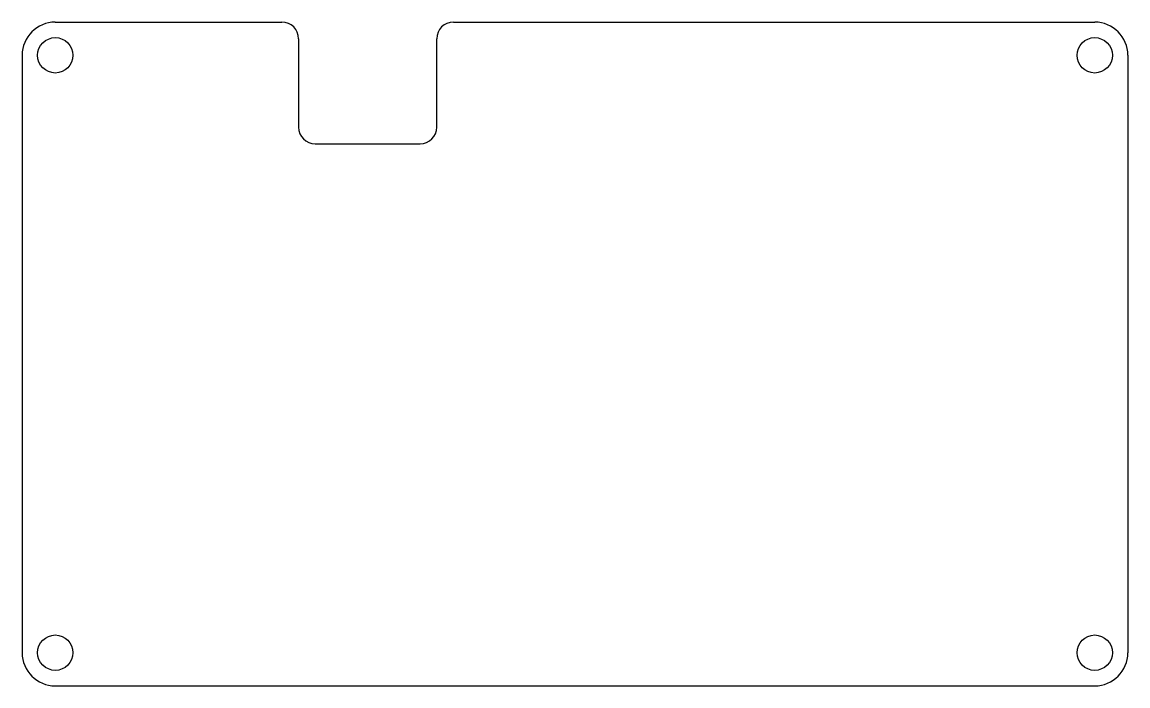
# Model space of a CAD drawing. Header units: millimetres. Extents: x -50 to 50, y -30 to 30.
import ezdxf

# ---------------------------------------------------------------- set-up
doc = ezdxf.new("R2010")
doc.units = ezdxf.units.MM

msp = doc.modelspace()

# ---------------------------------------------------------------- linework, layer by layer
at = {"color": 7, "linetype": 'Continuous', "lineweight": 25}
for p, q in [((-47, 30), (-26.5, 30)), ((-11, 30), (47, 30)), ((-25, 28.5), (-25, 20.5)), ((-12.5, 20.5), (-12.5, 28.5)), ((-50, 27), (-50, -27)), ((50, 27), (50, -27)), ((-23.5, 19), (-14, 19)), ((-47, -30), (47, -30))]:
    msp.add_line(p, q, dxfattribs=at)
for centre in [(-47, 27), (47, 27), (-47, -27), (47, -27)]:
    msp.add_circle(centre, 1.6, dxfattribs=at)
for centre, radius, start, end in [((-47, 27), 3, 90, 180), ((-26.5, 28.5), 1.5, 0, 90), ((-11, 28.5), 1.5, 90, 180), ((47, 27), 3, 0, 90), ((-23.5, 20.5), 1.5, 180, 270), ((-14, 20.5), 1.5, 270, 0), ((-47, -27), 3, 180, 270), ((47, -27), 3, 270, 0)]:
    msp.add_arc(centre, radius, start, end, dxfattribs=at)

doc.saveas('drawing.dxf')
